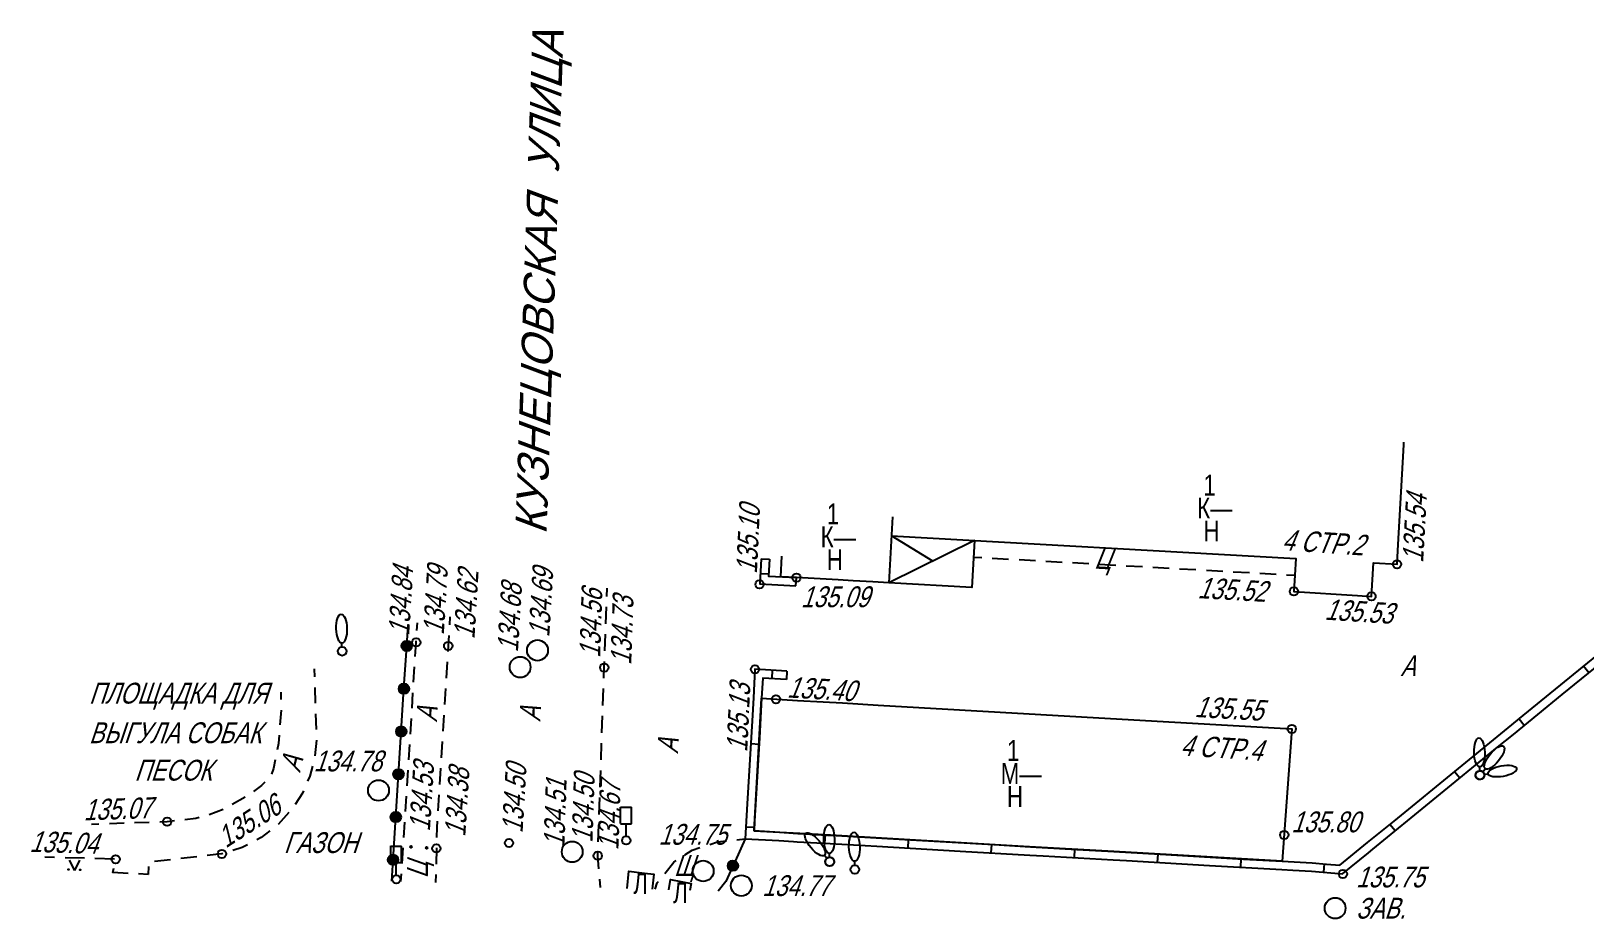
# Model space of a CAD drawing. Header units: metres. Extents: x 12734 to 12855, y 16385 to 16464.
# Drawn here: x 12733.7 to 12808.3, y 16420.9 to 16463.5 of the extents above; entities that cross this region are included whole.
import ezdxf
from ezdxf.enums import TextEntityAlignment as Align

# ---------------------------------------------------------------- set-up
doc = ezdxf.new("R2010")
doc.units = ezdxf.units.M
doc.header["$MEASUREMENT"] = 0
for name, color, linetype, lineweight in [('Внутреннее заполнение', 7, 'Continuous', 25), ('Выгребные ямы', 7, 'Continuous', 25), ('Горизонтали', 7, 'Continuous', 25), ('Граница улицы', 7, 'Continuous', 25), ('Здания', 7, 'Continuous', 25), ('Колодцы', 7, 'Continuous', 25), ('Леса и газоны', 7, 'Continuous', 25), ('Люки', 7, 'Continuous', 25), ('Номер дома', 7, 'Continuous', 25), ('Ограды', 7, 'Continuous', 25), ('Отдельно стоящее дерево', 7, 'Continuous', 25), ('Пояснительные подписи', 7, 'Continuous', 25), ('Светофоры', 7, 'Continuous', 25), ('Части зданий', 7, 'Continuous', 25)]:
    doc.layers.add(name, color=color, linetype=linetype, lineweight=lineweight)
doc.styles.add('Style-RUSSIAN_1251', font='RUSSIAN_1251.shx')
doc.styles.add('Style-RUSSIAN_1251 I 0.32289', font='RUSSIAN_1251.shx', dxfattribs={"oblique": 18.5})

# ---------------------------------------------------------------- blocks, each defined once
blk = doc.blocks.new('PIKET_42')
at = {"layer": 'Горизонтали', "color": 7, "linetype": 'Continuous', "lineweight": 25}
blk.add_arc((0, 0), 0.2, 0, 359.99999, dxfattribs=at)
blk = doc.blocks.new('DEREVO_31')
at = {"layer": 'Отдельно стоящее дерево', "color": 7, "linetype": 'Continuous', "lineweight": 25, "flags": 128}
blk.add_lwpolyline([(-0.007, 0.21), (-0.007, 0.393)], dxfattribs=at)
at = {"layer": 'Отдельно стоящее дерево', "color": 7, "linetype": 'Continuous', "lineweight": 25}
blk.add_arc((0, 0), 0.21, 0, 359.99999, dxfattribs=at)
blk.add_ellipse((-0.026, 1.088), major_axis=(-0.019, 0.695), ratio=0.369829, dxfattribs=at)
blk = doc.blocks.new('DEREVO_32')
at = {"layer": 'Отдельно стоящее дерево', "color": 7, "linetype": 'Continuous', "lineweight": 25, "flags": 128}
blk.add_lwpolyline([(-0.007, 0.21), (-0.007, 0.393)], dxfattribs=at)
at = {"layer": 'Отдельно стоящее дерево', "color": 7, "linetype": 'Continuous', "lineweight": 25}
blk.add_arc((0, 0), 0.21, 0, 359.99999, dxfattribs=at)
blk.add_ellipse((-0.026, 1.088), major_axis=(-0.018, 0.695), ratio=0.369829, dxfattribs=at)
blk = doc.blocks.new('DEREVO_33')
at = {"layer": 'Отдельно стоящее дерево', "color": 7, "linetype": 'Continuous', "lineweight": 25, "flags": 128}
blk.add_lwpolyline([(-0.007, 0.21), (-0.007, 0.393)], dxfattribs=at)
at = {"layer": 'Отдельно стоящее дерево', "color": 7, "linetype": 'Continuous', "lineweight": 25}
blk.add_arc((0, 0), 0.21, 0, 359.99999, dxfattribs=at)
blk.add_ellipse((-0.026, 1.088), major_axis=(-0.018, 0.695), ratio=0.369829, dxfattribs=at)
blk = doc.blocks.new('PIKET_44')
at = {"layer": 'Горизонтали', "color": 7, "linetype": 'Continuous', "lineweight": 25}
blk.add_arc((0, 0), 0.2, 0, 359.99999, dxfattribs=at)
blk = doc.blocks.new('KOLOD_23')
at = {"layer": 'Колодцы', "color": 7, "linetype": 'Continuous', "lineweight": 25}
blk.add_arc((0, 0), 0.5, 0, 359.99999, dxfattribs=at)
blk = doc.blocks.new('PIKET_45')
at = {"layer": 'Горизонтали', "color": 7, "linetype": 'Continuous', "lineweight": 25}
blk.add_arc((0, 0), 0.2, 0, 359.99999, dxfattribs=at)
blk = doc.blocks.new('PIKET_46')
at = {"layer": 'Горизонтали', "color": 7, "linetype": 'Continuous', "lineweight": 25}
blk.add_arc((0, 0), 0.2, 0, 359.99999, dxfattribs=at)
blk = doc.blocks.new('DORZN1')
at = {"layer": 'Светофоры', "color": 7, "linetype": 'Continuous', "lineweight": 25}
for p, q in [((-0.27, 0.806), (-0.27, 1.603)), ((-0.27, 1.598), (0.252, 1.598)), ((0.252, 0.792), (0.252, 1.589)), ((-0.27, 0.801), (0.248, 0.801)), ((-0.004, 0.2), (-0.004, 0.801))]:
    blk.add_line(p, q, dxfattribs=at)
blk.add_arc((0, 0), 0.2, 0, 359.99999, dxfattribs=at)
blk = doc.blocks.new('PIKET_47')
at = {"layer": 'Горизонтали', "color": 7, "linetype": 'Continuous', "lineweight": 25}
blk.add_arc((0, 0), 0.2, 0, 359.99999, dxfattribs=at)
blk = doc.blocks.new('PIKET_48')
at = {"layer": 'Горизонтали', "color": 7, "linetype": 'Continuous', "lineweight": 25}
blk.add_arc((0, 0), 0.2, 0, 359.99999, dxfattribs=at)
blk = doc.blocks.new('PIKET_49')
at = {"layer": 'Горизонтали', "color": 7, "linetype": 'Continuous', "lineweight": 25}
blk.add_arc((0, 0), 0.2, 0, 359.99999, dxfattribs=at)
blk = doc.blocks.new('PIKET_50')
at = {"layer": 'Горизонтали', "color": 7, "linetype": 'Continuous', "lineweight": 25}
blk.add_arc((0, 0), 0.2, 0, 359.99999, dxfattribs=at)
blk = doc.blocks.new('KOLOD_24')
at = {"layer": 'Колодцы', "color": 7, "linetype": 'Continuous', "lineweight": 25}
blk.add_arc((0, 0), 0.5, 0, 359.99999, dxfattribs=at)
blk = doc.blocks.new('KOLOD_25')
at = {"layer": 'Колодцы', "color": 7, "linetype": 'Continuous', "lineweight": 25}
blk.add_arc((0, 0), 0.5, 0, 359.99999, dxfattribs=at)
blk = doc.blocks.new('KOLOD_26')
at = {"layer": 'Колодцы', "color": 7, "linetype": 'Continuous', "lineweight": 25}
blk.add_arc((0, 0), 0.5, 0, 359.99999, dxfattribs=at)
blk = doc.blocks.new('PIKET_51')
at = {"layer": 'Горизонтали', "color": 7, "linetype": 'Continuous', "lineweight": 25}
blk.add_arc((0, 0), 0.2, 0, 359.99999, dxfattribs=at)
blk = doc.blocks.new('PIKET_52')
at = {"layer": 'Горизонтали', "color": 7, "linetype": 'Continuous', "lineweight": 25}
blk.add_arc((0, 0), 0.2, 0, 359.99999, dxfattribs=at)
blk = doc.blocks.new('DORZN1_1')
at = {"layer": 'Светофоры', "color": 7, "linetype": 'Continuous', "lineweight": 25}
for p, q in [((-0.27, 0.806), (-0.27, 1.603)), ((-0.27, 1.598), (0.252, 1.598)), ((0.252, 0.792), (0.252, 1.589)), ((-0.27, 0.801), (0.248, 0.801)), ((-0.004, 0.2), (-0.004, 0.801))]:
    blk.add_line(p, q, dxfattribs=at)
blk.add_arc((0, 0), 0.2, 0, 359.99999, dxfattribs=at)
blk = doc.blocks.new('PIKET_53')
at = {"layer": 'Горизонтали', "color": 7, "linetype": 'Continuous', "lineweight": 25}
blk.add_arc((0, 0), 0.2, 0, 359.99999, dxfattribs=at)
blk = doc.blocks.new('KOLOD_27')
at = {"layer": 'Колодцы', "color": 7, "linetype": 'Continuous', "lineweight": 25}
blk.add_arc((0, 0), 0.5, 0, 359.99999, dxfattribs=at)
blk = doc.blocks.new('msdElementTypeLineString_28')
at = {"layer": 'Граница улицы', "color": 7, "linetype": 'Continuous', "lineweight": 25}
blk.add_line((3.912, 2.384), (4.318, 2.431), dxfattribs=at)
at = {"layer": 'Граница улицы', "color": 7, "linetype": 'Continuous', "lineweight": 25, "flags": 128}
for points in [[(2.619, 2.159), (2.984, 2.277), (3.415, 2.327)], [(1.413, 1.653), (1.766, 1.884), (2.143, 2.005)], [(0.46, 0.767), (0.894, 1.311), (0.995, 1.378)], [(0, 0.001), (0.091, 0.306), (0.148, 0.377)]]:
    blk.add_lwpolyline(points, dxfattribs=at)
blk = doc.blocks.new('PIKET_58')
at = {"layer": 'Горизонтали', "color": 7, "linetype": 'Continuous', "lineweight": 25}
blk.add_arc((0, 0), 0.2, 0, 359.99999, dxfattribs=at)
blk = doc.blocks.new('PIKET_59')
at = {"layer": 'Горизонтали', "color": 7, "linetype": 'Continuous', "lineweight": 25}
blk.add_arc((0, 0), 0.2, 0, 359.99999, dxfattribs=at)
blk = doc.blocks.new('PIKET_60')
at = {"layer": 'Горизонтали', "color": 7, "linetype": 'Continuous', "lineweight": 25}
blk.add_arc((0, 0), 0.2, 0, 359.99999, dxfattribs=at)
blk = doc.blocks.new('KOLOD_29')
at = {"layer": 'Колодцы', "color": 7, "linetype": 'Continuous', "lineweight": 25}
blk.add_arc((0, 0), 0.5, 0, 359.99999, dxfattribs=at)
blk = doc.blocks.new('PIKET_63')
at = {"layer": 'Горизонтали', "color": 7, "linetype": 'Continuous', "lineweight": 25}
blk.add_arc((0, 0), 0.2, 0, 359.99999, dxfattribs=at)
blk = doc.blocks.new('msdElementTypeLineString_29')
at = {"layer": 'Ограды', "linetype": 'Continuous', "lineweight": 25}
h = blk.add_hatch(color=7, dxfattribs=at)
edge = h.paths.add_edge_path()
edge.add_arc((0.963, 1.474), 0.25, 0, 360)
at = {"layer": 'Ограды', "color": 7, "linetype": 'Continuous', "lineweight": 25}
blk.add_line((1.553, 2.773), (1.067, 1.702), dxfattribs=at)
at = {"layer": 'Ограды', "color": 7, "linetype": 'Continuous', "lineweight": 25, "flags": 128}
blk.add_lwpolyline([(0.86, 1.246), (0.623, 0.724), (0.25, 0.25)], dxfattribs=at)
at = {"layer": 'Ограды', "color": 7, "linetype": 'Continuous', "lineweight": 25}
blk.add_circle((0.963, 1.474), 0.25, dxfattribs=at)
blk = doc.blocks.new('DEREVO_34')
at = {"layer": 'Отдельно стоящее дерево', "color": 7, "linetype": 'Continuous', "lineweight": 25, "flags": 128}
blk.add_lwpolyline([(-0.007, 0.21), (-0.007, 0.393)], dxfattribs=at)
at = {"layer": 'Отдельно стоящее дерево', "color": 7, "linetype": 'Continuous', "lineweight": 25}
blk.add_arc((0, 0), 0.21, 0, 359.999994, dxfattribs=at)
blk.add_ellipse((-0.0255, 1.088), major_axis=(-0.0185, 0.695), ratio=0.3698286, dxfattribs=at)
blk = doc.blocks.new('DEREVO_35')
at = {"layer": 'Отдельно стоящее дерево', "color": 7, "linetype": 'Continuous', "lineweight": 25, "flags": 128}
blk.add_lwpolyline([(-0.007, 0.21), (-0.007, 0.393)], dxfattribs=at)
at = {"layer": 'Отдельно стоящее дерево', "color": 7, "linetype": 'Continuous', "lineweight": 25}
blk.add_arc((0, 0), 0.21, 0, 359.999994, dxfattribs=at)
blk.add_ellipse((-0.0255, 1.088), major_axis=(-0.0185, 0.695), ratio=0.3698286, dxfattribs=at)
blk = doc.blocks.new('DEREVO_36')
at = {"layer": 'Отдельно стоящее дерево', "color": 7, "linetype": 'Continuous', "lineweight": 25, "flags": 128}
blk.add_lwpolyline([(-0.007, 0.21), (-0.007, 0.393)], dxfattribs=at)
at = {"layer": 'Отдельно стоящее дерево', "color": 7, "linetype": 'Continuous', "lineweight": 25}
blk.add_arc((0, 0), 0.21, 0, 359.99999, dxfattribs=at)
blk.add_ellipse((-0.025, 1.088), major_axis=(-0.018, 0.695), ratio=0.369829, dxfattribs=at)
blk = doc.blocks.new('msdElementTypeLine')
at = {"layer": 'Граница улицы', "color": 7, "linetype": 'Continuous', "lineweight": 25}
for p, q in [((0.374, 0.119), (0.454, 0.114)), ((0.375, 0.114), (0.453, 0.109)), ((0.376, 0.124), (0.454, 0.119)), ((0.376, 0.109), (0.451, 0.104)), ((0.377, 0.129), (0.453, 0.124)), ((0.377, 0.104), (0.449, 0.099)), ((0.378, 0.134), (0.452, 0.129)), ((0.38, 0.099), (0.446, 0.095)), ((0.381, 0.139), (0.45, 0.134)), ((0.384, 0.093), (0.442, 0.09)), ((0.385, 0.144), (0.447, 0.14)), ((0.387, 0.088), (0.437, 0.085)), ((0.389, 0.148), (0.443, 0.145)), ((0.397, 0.083), (0.427, 0.081)), ((0.398, 0.153), (0.435, 0.15)), ((0.408, 0.157), (0.417, 0.157)), ((1.123, 0.071), (1.203, 0.066)), ((1.124, 0.076), (1.202, 0.071)), ((1.124, 0.066), (1.201, 0.061)), ((1.124, 0.061), (1.199, 0.057)), ((1.125, 0.081), (1.201, 0.076)), ((1.126, 0.056), (1.198, 0.052)), ((1.127, 0.086), (1.201, 0.082)), ((1.129, 0.091), (1.199, 0.087)), ((1.129, 0.051), (1.194, 0.047)), ((1.132, 0.046), (1.19, 0.042)), ((1.133, 0.096), (1.195, 0.092)), ((1.136, 0.041), (1.186, 0.037)), ((1.138, 0.101), (1.192, 0.097)), ((1.146, 0.105), (1.184, 0.103)), ((1.146, 0.035), (1.176, 0.033)), ((1.156, 0.109), (1.165, 0.109))]:
    blk.add_line(p, q, dxfattribs=at)
for centre in [(0.414, 0.118), (1.163, 0.07)]:
    blk.add_circle(centre, 0.04, dxfattribs=at)
blk = doc.blocks.new('PIKET_66')
at = {"layer": 'Горизонтали', "color": 7, "linetype": 'Continuous', "lineweight": 25}
blk.add_arc((0, 0), 0.2, 0, 359.99999, dxfattribs=at)
blk = doc.blocks.new('msdElementTypeLineString_30')
at = {"layer": 'Части зданий', "color": 7, "linetype": 'Continuous', "lineweight": 25}
for p, q in [((0, 0.87), (0.393, 0.848)), ((0.892, 0.82), (1.677, 0.775)), ((2.177, 0.747), (2.962, 0.703)), ((3.461, 0.675), (4.246, 0.63)), ((4.746, 0.602), (5.531, 0.558)), ((6.03, 0.53), (6.815, 0.486)), ((7.314, 0.457), (8.1, 0.413)), ((8.599, 0.385), (9.384, 0.341)), ((9.883, 0.312), (10.669, 0.268)), ((11.168, 0.24), (11.953, 0.196)), ((12.452, 0.167), (13.238, 0.123)), ((13.737, 0.095), (14.522, 0.051)), ((15.021, 0.022), (15.414, 0))]:
    blk.add_line(p, q, dxfattribs=at)
blk = doc.blocks.new('msdElementTypeLineString_31')
at = {"layer": 'Ограды', "color": 7, "linetype": 'Continuous', "lineweight": 25}
for p, q in [((0.448, 1.697), (0.847, 1.679)), ((0.415, 0.998), (0.814, 0.979)), ((2.124, 0.401), (2.147, 0.801))]:
    blk.add_line(p, q, dxfattribs=at)
at = {"layer": 'Ограды', "color": 7, "linetype": 'Continuous', "lineweight": 25, "flags": 128}
for points in [[(0.448, 1.697), (0.391, 0.499), (2.124, 0.401)], [(0.847, 1.679), (0.81, 0.876), (2.147, 0.801)]]:
    blk.add_lwpolyline(points, dxfattribs=at)
blk = doc.blocks.new('msdElementTypeLineString_32')
at = {"layer": 'Граница улицы', "color": 7, "linetype": 'Continuous', "lineweight": 25}
for p, q in [((0.435, 13.972), (0.45, 14.375)), ((0.387, 12.665), (0.417, 13.472)), ((0.338, 11.358), (0.368, 12.165)), ((0.246, 8.743), (0.274, 9.551)), ((0.202, 7.436), (0.229, 8.243)), ((0.157, 6.129), (0.185, 6.936)), ((0.112, 4.822), (0.14, 5.629)), ((0.068, 3.514), (0.095, 4.322)), ((0.023, 2.207), (0.051, 3.015)), ((0.125, 0.001), (0.092, 0.403))]:
    blk.add_line(p, q, dxfattribs=at)
at = {"layer": 'Граница улицы', "color": 7, "linetype": 'Continuous', "lineweight": 25, "flags": 128}
for points in [[(0.291, 10.05), (0.308, 10.562), (0.319, 10.858)], [(0.051, 0.902), (0, 1.53), (0.006, 1.707)]]:
    blk.add_lwpolyline(points, dxfattribs=at)
blk = doc.blocks.new('msdElementTypeLineString_34')
at = {"layer": 'Граница улицы', "color": 7, "linetype": 'Continuous', "lineweight": 25}
for p, q in [((0.766, 12.042), (0.789, 12.413)), ((0.609, 9.559), (0.656, 10.302)), ((0.53, 8.318), (0.577, 9.06)), ((0.451, 7.077), (0.498, 7.819)), ((0.372, 5.836), (0.419, 6.578)), ((0.293, 4.594), (0.34, 5.337)), ((0.214, 3.353), (0.261, 4.095)), ((0.135, 2.112), (0.182, 2.854)), ((0.056, 0.871), (0.103, 1.613)), ((0, 0.001), (0.024, 0.372))]:
    blk.add_line(p, q, dxfattribs=at)
at = {"layer": 'Граница улицы', "color": 7, "linetype": 'Continuous', "lineweight": 25, "flags": 128}
blk.add_lwpolyline([(0.688, 10.801), (0.731, 11.475), (0.735, 11.543)], dxfattribs=at)
blk = doc.blocks.new('msdElementTypeLineString_35')
at = {"layer": 'Ограды', "linetype": 'Continuous', "lineweight": 25}
h = blk.add_hatch(color=7, dxfattribs=at)
edge = h.paths.add_edge_path()
edge.add_arc((0.97, 11.541), 0.25, 0, 360)
h = blk.add_hatch(color=7, dxfattribs=at)
edge = h.paths.add_edge_path()
edge.add_arc((0.839, 9.488), 0.25, 0, 360)
h = blk.add_hatch(color=7, dxfattribs=at)
edge = h.paths.add_edge_path()
edge.add_arc((0.708, 7.435), 0.25, 0, 360)
h = blk.add_hatch(color=7, dxfattribs=at)
edge = h.paths.add_edge_path()
edge.add_arc((0.578, 5.382), 0.25, 0, 360)
h = blk.add_hatch(color=7, dxfattribs=at)
edge = h.paths.add_edge_path()
edge.add_arc((0.447, 3.33), 0.25, 0, 360)
h = blk.add_hatch(color=7, dxfattribs=at)
edge = h.paths.add_edge_path()
edge.add_arc((0.316, 1.277), 0.25, 0, 360)
at = {"layer": 'Ограды', "color": 7, "linetype": 'Continuous', "lineweight": 25}
for p, q in [((0.986, 11.79), (1.035, 12.567)), ((0.855, 9.737), (0.954, 11.291)), ((0.724, 7.685), (0.823, 9.238)), ((0.593, 5.632), (0.692, 7.186)), ((0.463, 3.579), (0.562, 5.133)), ((0.332, 1.526), (0.431, 3.08)), ((0.251, 0.25), (0.3, 1.027))]:
    blk.add_line(p, q, dxfattribs=at)
for centre in [(0.97, 11.541), (0.839, 9.488), (0.708, 7.435), (0.578, 5.382), (0.447, 3.33), (0.316, 1.277)]:
    blk.add_circle(centre, 0.25, dxfattribs=at)
blk = doc.blocks.new('DEREVO_37')
at = {"layer": 'Отдельно стоящее дерево', "color": 7, "linetype": 'Continuous', "lineweight": 25, "flags": 128}
blk.add_lwpolyline([(-0.007, 0.21), (-0.007, 0.393)], dxfattribs=at)
at = {"layer": 'Отдельно стоящее дерево', "color": 7, "linetype": 'Continuous', "lineweight": 25}
blk.add_arc((0, 0), 0.21, 0, 359.99999, dxfattribs=at)
blk.add_ellipse((-0.025, 1.088), major_axis=(-0.019, 0.695), ratio=0.369829, dxfattribs=at)
blk = doc.blocks.new('KOLOD_30')
at = {"layer": 'Колодцы', "color": 7, "linetype": 'Continuous', "lineweight": 25}
blk.add_arc((0, 0), 0.5, 0, 359.99999, dxfattribs=at)
blk = doc.blocks.new('msdElementTypeLineString_39')
at = {"layer": 'Граница улицы', "color": 7, "linetype": 'Continuous', "lineweight": 25}
for p, q in [((7.962, 9.859), (7.975, 9.476)), ((7.99, 8.976), (8.015, 8.211)), ((8.031, 7.712), (8.055, 6.946)), ((6.745, 2.965), (6.233, 2.396)), ((2.322, 0.849), (1.561, 0.763)), ((0.007, 0.383), (0, 0)), ((1.065, 0.707), (0.304, 0.621))]:
    blk.add_line(p, q, dxfattribs=at)
at = {"layer": 'Граница улицы', "color": 7, "linetype": 'Continuous', "lineweight": 25, "flags": 128}
for points in [[(8.071, 6.447), (8.071, 6.436), (7.989, 5.686)], [(7.879, 5.199), (7.748, 4.709), (7.644, 4.472)], [(7.443, 4.015), (7.394, 3.902), (7.048, 3.36)], [(5.838, 2.09), (5.421, 1.767), (5.209, 1.657)], [(3.578, 1.001), (3.529, 0.986), (2.819, 0.906)], [(4.766, 1.425), (4.51, 1.292), (4.055, 1.15)]]:
    blk.add_lwpolyline(points, dxfattribs=at)
blk = doc.blocks.new('msdElementTypeLineString_40')
at = {"layer": 'Граница улицы', "color": 7, "linetype": 'Continuous', "lineweight": 25}
for p, q in [((0.469, 0.818), (0, 0.833)), ((1.907, 0.773), (0.969, 0.802)), ((3.344, 0.729), (2.406, 0.758)), ((4.969, 0), (4.501, 0.025))]:
    blk.add_line(p, q, dxfattribs=at)
at = {"layer": 'Граница улицы', "color": 7, "linetype": 'Continuous', "lineweight": 25, "flags": 128}
blk.add_lwpolyline([(4.001, 0.051), (3.272, 0.089), (3.313, 0.293)], dxfattribs=at)
blk = doc.blocks.new('PIKET_78')
at = {"layer": 'Горизонтали', "color": 7, "linetype": 'Continuous', "lineweight": 25}
blk.add_arc((0, 0), 0.2, 0, 359.99999, dxfattribs=at)
blk = doc.blocks.new('PIKET_79')
at = {"layer": 'Горизонтали', "color": 7, "linetype": 'Continuous', "lineweight": 25}
blk.add_arc((0, 0), 0.2, 0, 359.99999, dxfattribs=at)
blk = doc.blocks.new('PIKET_80')
at = {"layer": 'Горизонтали', "color": 7, "linetype": 'Continuous', "lineweight": 25}
blk.add_arc((-0.00049, -0.00013), 0.2, 0, 359.9999943, dxfattribs=at)
blk = doc.blocks.new('msdElementTypeLineString_41')
at = {"layer": 'Граница улицы', "color": 7, "linetype": 'Continuous', "lineweight": 25}
for p, q in [((0.685, 12.75), (0.662, 12.362)), ((0.553, 10.589), (0.504, 9.813)), ((0.473, 9.314), (0.424, 8.539)), ((0.392, 8.04), (0.344, 7.264)), ((0.312, 6.765), (0.264, 5.99)), ((0.232, 5.491), (0.183, 4.715)), ((0.152, 4.216), (0.103, 3.441)), ((0.008, 0.389), (0, 0))]:
    blk.add_line(p, q, dxfattribs=at)
at = {"layer": 'Граница улицы', "color": 7, "linetype": 'Continuous', "lineweight": 25, "flags": 128}
for points in [[(0.632, 11.863), (0.601, 11.357), (0.584, 11.088)], [(0.072, 2.942), (0.053, 2.638), (0.043, 2.166)], [(0.033, 1.666), (0.033, 1.64), (0.018, 0.889)]]:
    blk.add_lwpolyline(points, dxfattribs=at)
blk = doc.blocks.new('msdElementTypeLineString_45')
at = {"layer": 'Ограды', "color": 7, "linetype": 'Continuous', "lineweight": 25}
for p, q in [((46.994, 15.615), (47.123, 15.723)), ((47.38, 15.417), (47.123, 15.723)), ((47.053, 15.142), (46.796, 15.449)), ((43.988, 12.569), (43.735, 12.878)), ((39.605, 8.993), (42.705, 11.521)), ((37.735, 7.983), (40.834, 10.512)), ((1.687, 10.158), (1.664, 9.758)), ((2.386, 10.117), (2.363, 9.718)), ((40.889, 10.04), (40.636, 10.35)), ((0.716, 7.74), (0.486, 3.747)), ((37.789, 7.511), (37.537, 7.821)), ((1.069, 6.918), (0.839, 2.925)), ((0.652, 6.642), (1.052, 6.619)), ((33.407, 3.935), (36.506, 6.464)), ((31.537, 2.925), (34.636, 5.454)), ((34.69, 4.982), (34.437, 5.292)), ((0.423, 2.648), (0.822, 2.625)), ((4.212, 1.858), (4.235, 2.257)), ((31.591, 2.453), (31.338, 2.763)), ((6.708, 1.714), (10.701, 1.484)), ((8.205, 1.628), (8.228, 2.027)), ((8.328, 2.022), (12.321, 1.792)), ((12.198, 1.398), (12.221, 1.797)), ((16.192, 1.168), (16.215, 1.568)), ((18.688, 1.025), (22.681, 0.795)), ((20.185, 0.939), (20.208, 1.338)), ((20.308, 1.332), (24.301, 1.102)), ((24.179, 0.709), (24.202, 1.108)), ((28.167, 0.466), (28.198, 0.865))]:
    blk.add_line(p, q, dxfattribs=at)
at = {"layer": 'Ограды', "color": 7, "linetype": 'Continuous', "lineweight": 25, "flags": 128}
for points in [[(43.932, 13.042), (46.217, 14.962), (46.994, 15.615)], [(45.783, 14.075), (46.475, 14.656), (47.38, 15.417)], [(42.705, 11.521), (44.103, 12.663), (45.783, 14.075)], [(40.834, 10.512), (43.848, 12.971), (43.932, 13.042)], [(2.386, 10.117), (0.858, 10.205), (0.779, 8.836), (0.716, 7.74)], [(2.363, 9.718), (1.234, 9.783), (1.178, 8.813), (1.069, 6.918)], [(36.506, 6.464), (37.266, 7.084), (39.605, 8.993)], [(34.636, 5.454), (37.014, 7.394), (37.735, 7.983)], [(0.486, 3.747), (0.39, 2.078), (2.005, 1.985), (2.714, 1.944)], [(30.308, 1.406), (30.522, 1.581), (33.407, 3.935)], [(0.839, 2.925), (0.812, 2.454), (2.028, 2.384), (2.911, 2.333), (4.334, 2.251)], [(4.334, 2.251), (4.49, 2.242), (8.328, 2.022)], [(28.294, 0.857), (28.94, 0.806), (30.269, 1.89), (31.537, 2.925)], [(2.714, 1.944), (2.888, 1.934), (4.467, 1.843), (6.708, 1.714)], [(12.321, 1.792), (14.081, 1.69), (16.315, 1.562)], [(16.315, 1.562), (18.08, 1.46), (20.308, 1.332)], [(10.701, 1.484), (14.058, 1.291), (14.694, 1.254)], [(14.694, 1.254), (18.057, 1.061), (18.688, 1.025)], [(22.681, 0.795), (26.147, 0.595), (26.675, 0.565)], [(24.301, 1.102), (26.17, 0.995), (27.601, 0.912), (28.294, 0.857)], [(26.675, 0.565), (27.574, 0.513), (29.068, 0.394), (30.308, 1.406)]]:
    blk.add_lwpolyline(points, dxfattribs=at)
blk = doc.blocks.new('GAZON_8')
at = {"layer": 'Леса и газоны', "color": 7, "linetype": 'Continuous', "lineweight": 25}
for p in [(-0.248, 0.499), (0.251, 0.502)]:
    blk.add_line(p, (0, 0), dxfattribs=at)
for centre in [(-0.276, 0.057), (0.279, 0.039)]:
    blk.add_arc(centre, 0.02, 0, 359.99999, dxfattribs=at)
blk = doc.blocks.new('msdElementTypeLineString_58')
at = {"layer": 'Граница улицы', "color": 7, "linetype": 'Continuous', "lineweight": 25}
for p, q in [((9.081, 6.339), (9.088, 5.985)), ((9.098, 5.485), (9.043, 4.779)), ((7.366, 1.299), (6.749, 0.954)), ((0.354, 0.013), (0.001, 0)), ((1.561, 0.054), (0.854, 0.03)), ((2.768, 0.096), (2.061, 0.072)), ((6.311, 0.712), (5.65, 0.459))]:
    blk.add_line(p, q, dxfattribs=at)
at = {"layer": 'Граница улицы', "color": 7, "linetype": 'Continuous', "lineweight": 25, "flags": 128}
for points in [[(9.005, 4.281), (8.973, 3.877), (8.914, 3.58)], [(8.816, 3.09), (8.735, 2.682), (8.636, 2.408)], [(8.323, 2.03), (8.163, 1.873), (7.779, 1.579)], [(3.973, 0.167), (3.627, 0.126), (3.268, 0.114)], [(5.169, 0.328), (5.006, 0.289), (4.469, 0.226)]]:
    blk.add_lwpolyline(points, dxfattribs=at)
blk = doc.blocks.new('msdElementTypeTextNode_1')
at = {"layer": 'Здания', "color": 7, "linetype": 'Continuous', "lineweight": 25, "style": 'Style-RUSSIAN_1251', "width": 0.799996}
for s, p in [(' 1 ', (0, 1.1)), ('М—', (0, 0)), (' Н', (0, -1.101))]:
    blk.add_text(s, height=1, dxfattribs=at).set_placement(p, align=Align.MIDDLE_LEFT)
blk = doc.blocks.new('msdElementTypeTextNode_5')
at = {"layer": 'Пояснительные подписи', "color": 7, "linetype": 'Continuous', "lineweight": 25, "style": 'Style-RUSSIAN_1251 I 0.32289', "oblique": 18.5, "width": 0.799996}
for s, p in [('ПЛОЩАДКА ДЛЯ ', (0, 0.95)), ('ВЫГУЛА СОБАК', (0, -0.95))]:
    blk.add_text(s, height=1, dxfattribs=at).set_placement(p, align=Align.MIDDLE_LEFT)
blk = doc.blocks.new('msdElementTypeTextNode_8')
at = {"layer": 'Здания', "color": 7, "linetype": 'Continuous', "lineweight": 25, "style": 'Style-RUSSIAN_1251', "width": 0.799996}
for s, p in [(' 1 ', (0, 1.1)), ('К—', (0, 0)), (' Н', (0, -1.101))]:
    blk.add_text(s, height=1, dxfattribs=at).set_placement(p, align=Align.MIDDLE_LEFT)
blk = doc.blocks.new('msdElementTypeTextNode_9')
at = {"layer": 'Здания', "color": 7, "linetype": 'Continuous', "lineweight": 25, "style": 'Style-RUSSIAN_1251', "width": 0.799996}
for s, p in [(' 1 ', (0, 1.1)), ('К—', (0, 0)), (' Н', (0, -1.101))]:
    blk.add_text(s, height=1, dxfattribs=at).set_placement(p, align=Align.MIDDLE_LEFT)

msp = doc.modelspace()

# ---------------------------------------------------------------- linework, layer by layer
at = {"layer": 'Внутреннее заполнение', "color": 7, "linetype": 'Continuous', "lineweight": 25}
for p, q in [((12777.036, 16438.121), (12775.045, 16439.335)), ((12779.038, 16439.11), (12774.917, 16437.075))]:
    msp.add_line(p, q, dxfattribs=at)
at = {"layer": 'Выгребные ямы', "color": 7, "linetype": 'Continuous', "lineweight": 25, "flags": 128}
msp.add_lwpolyline([(12779.038, 16439.11), (12778.911, 16436.85), (12774.917, 16437.075)], dxfattribs=at)
at = {"layer": 'Здания', "color": 7, "linetype": 'Continuous', "lineweight": 25, "flags": 128}
for points in [[(12775.045, 16439.335), (12794.452, 16438.24), (12794.407, 16437.441), (12794.363, 16436.66), (12797.41, 16436.469), (12798.089, 16436.426), (12798.18, 16438.03), (12799.314, 16437.966), (12799.352, 16438.627), (12799.638, 16443.703), (12799.645, 16443.828)], [(12775.096, 16440.243), (12774.917, 16437.075), (12774.143, 16437.119), (12773.209, 16437.172), (12772.48, 16437.213), (12771.333, 16437.278), (12770.482, 16437.326), (12769.734, 16437.368), (12769.79, 16438.361)], [(12781.379, 16424.43), (12772.126, 16424.962), (12770.648, 16425.047), (12769.679, 16425.103), (12768.448, 16425.174), (12768.814, 16431.533), (12770.539, 16431.434), (12771.768, 16431.363), (12772.689, 16431.31), (12774.4, 16431.211), (12786.112, 16430.537), (12794.264, 16430.068), (12793.806, 16423.715), (12785.717, 16424.18), (12781.379, 16424.43)]]:
    msp.add_lwpolyline(points, dxfattribs=at)
at = {"layer": 'Люки', "color": 7, "linetype": 'Continuous', "lineweight": 25, "flags": 128}
for points in [[(12762.35, 16422.409), (12762.445, 16423.234), (12763.197, 16423.148), (12763.637, 16423.098), (12763.554, 16422.372)], [(12764.35, 16422.348), (12764.44, 16422.836), (12765.423, 16422.654), (12765.361, 16422.317)]]:
    msp.add_lwpolyline(points, dxfattribs=at)

# ---------------------------------------------------------------- block references
at = {"layer": 'Горизонтали', "color": 7, "linetype": 'Continuous', "lineweight": 25}
for name, p in [('PIKET_42', (12799.314, 16437.966)), ('PIKET_49', (12768.711, 16437.002)), ('PIKET_48', (12770.483, 16437.326)), ('PIKET_60', (12794.363, 16436.66)), ('PIKET_44', (12798.089, 16436.426)), ('PIKET_45', (12752.23, 16434.217)), ('PIKET_46', (12753.765, 16434.048)), ('PIKET_51', (12761.254, 16433.01)), ('PIKET_50', (12768.494, 16432.925)), ('PIKET_47', (12769.502, 16431.492)), ('PIKET_58', (12794.264, 16430.068)), ('PIKET_78', (12740.275, 16425.61)), ('PIKET_59', (12793.897, 16424.978)), ('PIKET_66', (12753.197, 16424.331)), ('PIKET_53', (12756.687, 16424.593)), ('PIKET_80', (12737.803, 16423.811)), ('PIKET_79', (12742.9, 16424.07)), ('PIKET_52', (12760.946, 16423.978)), ('PIKET_63', (12796.718, 16423.104))]:
    msp.add_blockref(name, p, dxfattribs=at)
at = {"layer": 'Граница улицы', "color": 7, "linetype": 'Continuous', "lineweight": 25}
for name, p in [('msdElementTypeLineString_32', (12760.946, 16422.448)), ('msdElementTypeLineString_34', (12751.499, 16422.742)), ('msdElementTypeLineString_41', (12753.164, 16422.691)), ('msdElementTypeLineString_39', (12739.371, 16423.084)), ('msdElementTypeLineString_58', (12736.648, 16425.484)), ('msdElementTypeLine', (12751.567, 16424.291)), ('msdElementTypeLineString_28', (12763.708, 16422.367)), ('msdElementTypeLineString_40', (12734.402, 16423.084))]:
    msp.add_blockref(name, p, dxfattribs=at)
at = {"layer": 'Здания', "color": 7, "linetype": 'Continuous', "lineweight": 25}
for name, p in [('msdElementTypeTextNode_9', (12789.722, 16440.665)), ('msdElementTypeTextNode_8', (12771.646, 16439.284)), ('msdElementTypeTextNode_1', (12780.291, 16427.926))]:
    msp.add_blockref(name, p, dxfattribs=at)
at = {"layer": 'Колодцы', "color": 7, "linetype": 'Continuous', "lineweight": 25}
for name, p in [('KOLOD_25', (12758.053, 16433.837)), ('KOLOD_24', (12757.218, 16433.03)), ('KOLOD_23', (12750.419, 16427.114)), ('KOLOD_27', (12759.72, 16424.168)), ('KOLOD_26', (12766.006, 16423.246)), ('KOLOD_30', (12767.838, 16422.546)), ('KOLOD_29', (12796.343, 16421.463))]:
    msp.add_blockref(name, p, dxfattribs=at)
at = {"layer": 'Леса и газоны', "color": 7, "linetype": 'Continuous', "lineweight": 25}
msp.add_blockref('GAZON_8', (12735.82, 16423.266), dxfattribs=at)
at = {"layer": 'Ограды', "color": 7, "linetype": 'Continuous', "lineweight": 25}
for name, p in [('msdElementTypeLineString_45', (12767.636, 16422.72)), ('msdElementTypeLineString_31', (12768.336, 16436.525)), ('msdElementTypeLineString_35', (12750.804, 16422.506)), ('msdElementTypeLineString_29', (12766.473, 16422.025))]:
    msp.add_blockref(name, p, dxfattribs=at)
at = {"layer": 'Отдельно стоящее дерево', "color": 7, "linetype": 'Continuous', "lineweight": 25}
for name, p in [('DEREVO_37', (12748.674, 16433.79)), ('DEREVO_31', (12803.296, 16427.848)), ('DEREVO_35', (12772.08, 16423.696)), ('DEREVO_34', (12773.289, 16423.321))]:
    msp.add_blockref(name, p, dxfattribs=at)
for name, p, xscale, yscale, zscale, rotation in [('DEREVO_32', (12803.296, 16427.848), 0.9999991294365289, 0.9999991294365289, 0.9999991294365289, 319.3930911773522), ('DEREVO_33', (12803.296, 16427.848), 0.9999999098374368, 0.9999999098374368, 0.9999999098374368, 278.7861232999028), ('DEREVO_36', (12772.08, 16423.696), 0.9999994559128271, 0.9999994559128271, 0.9999994559128271, 38.74085238380603)]:
    msp.add_blockref(name, p, dxfattribs=dict(at, xscale=xscale, yscale=yscale, zscale=zscale, rotation=rotation))
at = {"layer": 'Пояснительные подписи', "color": 7, "linetype": 'Continuous', "lineweight": 25}
msp.add_blockref('msdElementTypeTextNode_5', (12736.523, 16430.831), dxfattribs=at)
at = {"layer": 'Светофоры', "color": 7, "linetype": 'Continuous', "lineweight": 25}
for name, p in [('DORZN1_1', (12762.312, 16424.714)), ('DORZN1', (12751.275, 16422.848))]:
    msp.add_blockref(name, p, dxfattribs=at)
at = {"layer": 'Части зданий', "color": 7, "linetype": 'Continuous', "lineweight": 25}
msp.add_blockref('msdElementTypeLineString_30', (12778.993, 16437.441), dxfattribs=at)

# ---------------------------------------------------------------- texts
at = {"layer": 'Горизонтали', "color": 7, "linetype": 'Continuous', "lineweight": 25, "style": 'Style-RUSSIAN_1251 I 0.32289', "oblique": 18.5}
for s, rotation, width, p in [('135.10', 87.3121, 0.799996, (12768.585, 16437.492)), ('135.54', 86.77023, 0.799996, (12800.566, 16438.02)), ('134.84', 86.48263, 0.799996, (12751.89, 16434.527)), ('134.62', 86.48263, 0.799996, (12755.026, 16434.359)), ('135.52', 356.77023, 0.799996, (12789.73, 16436.342)), ('134.56', 88.04536, 0.799996, (12761.059, 16433.465)), ('135.53', 356.4059, 0.8, (12795.822, 16435.309)), ('135.13', 87.3121, 0.799996, (12768.12, 16428.936)), ('135.40', 356.7066, 0.799996, (12770.021, 16431.574)), ('135.55', 356.7066, 0.799996, (12789.582, 16430.64)), ('134.53', 86.39971, 0.8, (12752.886, 16425.132)), ('134.38', 86.39971, 0.8, (12754.584, 16424.871)), ('134.50', 86.55589, 0.799996, (12757.334, 16425.047)), ('134.50', 88.04536, 0.799996, (12760.689, 16424.592)), ('135.07', 1.98358, 0.799996, (12736.268, 16425.675)), ('135.06', 32.65231, 0.799996, (12743.086, 16424.321)), ('135.04', 358.22195, 0.799996, (12733.661, 16424.168))]:
    msp.add_text(s, height=1, rotation=rotation, dxfattribs=dict(at, width=width)).set_placement(p)
at = {"layer": 'Горизонтали', "color": 7, "linetype": 'Continuous', "lineweight": 25, "style": 'Style-RUSSIAN_1251 I 0.32289', "oblique": 18.5, "width": 0.799996}
for s, rotation, p in [('134.79', 86.48263, (12752.556, 16434.618)), ('134.73', 88.04536, (12761.552, 16433.155)), ('134.67', 88.04536, (12760.935, 16424.268))]:
    msp.add_text(s, height=1, rotation=rotation, dxfattribs=at).set_placement(p, align=Align.TOP_LEFT)
for s, p in [('135.09', (12770.697, 16435.906)), ('135.80', (12794.236, 16425.104)), ('135.75', (12797.344, 16422.46))]:
    msp.add_text(s, height=1, dxfattribs=at).set_placement(p)
at = {"layer": 'Граница улицы', "color": 7, "linetype": 'Continuous', "lineweight": 25, "style": 'Style-RUSSIAN_1251 I 0.32289', "oblique": 18.5}
msp.add_text('КУЗНЕЦОВСКАЯ  УЛИЦА', height=1.5, rotation=88.04536, dxfattribs=at).set_placement((12758.484, 16439.373))
at = {"layer": 'Граница улицы', "color": 7, "linetype": 'Continuous', "lineweight": 25, "style": 'Style-RUSSIAN_1251 I 0.32289', "oblique": 18.5, "width": 0.799996}
for s, p in [('А', (12799.479, 16432.598)), ('Щ', (12764.601, 16423.014))]:
    msp.add_text(s, height=1, dxfattribs=at).set_placement(p)
at = {"layer": 'Граница улицы', "color": 7, "linetype": 'Continuous', "lineweight": 25, "style": 'Style-RUSSIAN_1251 I 0.32289', "oblique": 18.5}
for s, rotation, width, p in [('А', 86.78158, 0.799996, (12753.229, 16430.379)), ('А', 87.93926, 0.8, (12758.191, 16430.4)), ('А', 86.70659, 0.8, (12764.796, 16428.863)), ('А', 76.57783, 0.8, (12746.652, 16427.94)), ('Ц', 88.86439, 0.8, (12752.786, 16422.893))]:
    msp.add_text(s, height=1, rotation=rotation, dxfattribs=dict(at, width=width)).set_placement(p)
at = {"layer": 'Колодцы', "color": 7, "linetype": 'Continuous', "lineweight": 25, "style": 'Style-RUSSIAN_1251 I 0.32289', "oblique": 18.5, "width": 0.799996}
for s, rotation, p in [('134.69', 86.55589, (12758.617, 16434.448)), ('134.68', 86.55589, (12757.113, 16433.724)), ('134.51', 88.04536, (12759.341, 16424.362))]:
    msp.add_text(s, height=1, rotation=rotation, dxfattribs=at).set_placement(p)
at = {"layer": 'Колодцы', "color": 7, "linetype": 'Continuous', "lineweight": 25, "style": 'Style-RUSSIAN_1251 I 0.32289', "oblique": 18.5}
for s, width, p in [('134.78', 0.799996, (12747.304, 16428.026)), ('134.75', 0.799996, (12763.861, 16424.507)), ('134.77', 0.799996, (12768.838, 16422.046)), ('ЗАВ.', 0.8, (12797.343, 16420.963))]:
    msp.add_text(s, height=1, dxfattribs=dict(at, width=width)).set_placement(p)
at = {"layer": 'Леса и газоны', "color": 7, "linetype": 'Continuous', "lineweight": 25, "style": 'Style-RUSSIAN_1251 I 0.32289', "oblique": 18.5, "width": 0.799996}
msp.add_text('ГАЗОН', height=1, dxfattribs=at).set_placement((12745.871, 16424.111))
at = {"layer": 'Люки', "color": 7, "linetype": 'Continuous', "lineweight": 25, "style": 'Style-RUSSIAN_1251', "width": 0.799996}
for p in [(12762.653, 16422.152), (12764.562, 16421.708)]:
    msp.add_text('Л', height=1, dxfattribs=at).set_placement(p)
at = {"layer": 'Номер дома', "color": 7, "linetype": 'Continuous', "lineweight": 25, "style": 'Style-RUSSIAN_1251 I 0.32289', "oblique": 18.5, "width": 0.799996}
for s, p in [('4 СТР.2', (12793.775, 16438.646)), ('4 СТР.4', (12788.898, 16428.797))]:
    msp.add_text(s, height=1, rotation=356.16809, dxfattribs=at).set_placement(p)
at = {"layer": 'Пояснительные подписи', "color": 7, "linetype": 'Continuous', "lineweight": 25, "style": 'Style-RUSSIAN_1251 I 0.32289', "oblique": 18.5, "width": 0.799996}
msp.add_text('ПЕСОК', height=1, dxfattribs=at).set_placement((12738.708, 16427.585))
at = {"layer": 'Части зданий', "color": 7, "linetype": 'Continuous', "lineweight": 25, "style": 'Style-RUSSIAN_1251 I 0.32289', "oblique": 18.5, "width": 0.799996}
msp.add_text('Ц', height=1, rotation=356.77023, dxfattribs=at).set_placement((12784.762, 16437.761))

doc.saveas('drawing.dxf')
